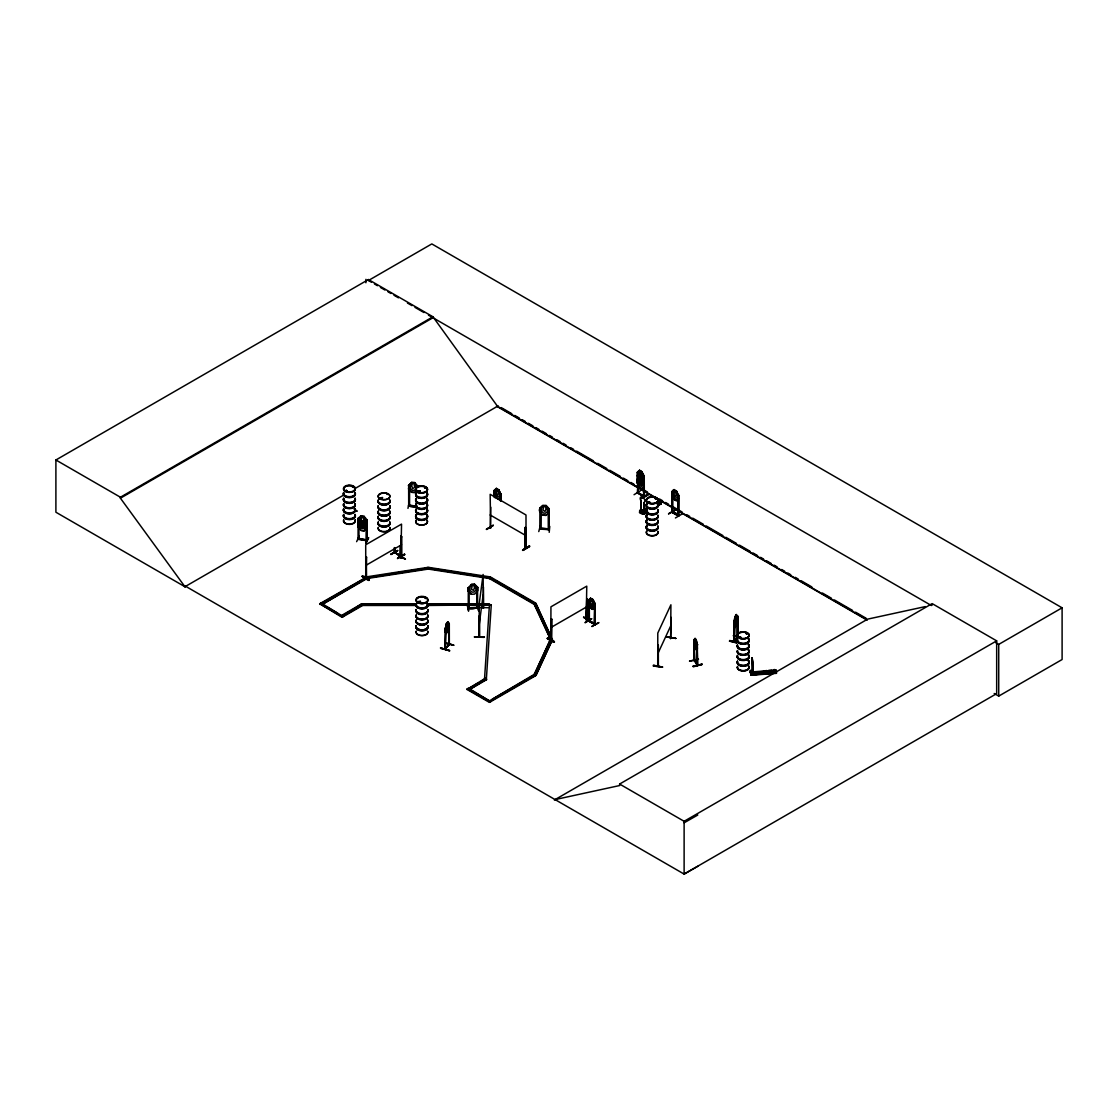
<?xml version="1.0" encoding="UTF-8"?>
<svg xmlns="http://www.w3.org/2000/svg" width="1118" height="1118" viewBox="0 0 1118 1118"><rect width="100%" height="100%" fill="white"/><g stroke="black" fill="none" stroke-linecap="round" stroke-linejoin="round"><path stroke-width="1.5" d="M752.721 673.539L752.009 657.747L752.917 661.926L752.526 673.553L752.875 663.701M752.023 670.884L751.072 671.597M750.625 671.401L750.947 674.965L774.704 672.924M752.721 663.281L752.204 657.887M474.619 637.036C504.162 637.512 454.593 636.212 484.094 637.386M484.122 637.12L474.619 636.981M448.486 623.984L448.933 644.82L449.045 623.509L447.619 621.874L449.296 623.69L449.338 644.457L445.02 649.209L449.031 644.247M751.156 671.135L750.569 671.205M644.206 502.415L643.605 512.198L641.341 510.926L640.88 500.696A3.172 1.845 59.5 0 1 641.005 496.951A3.172 1.845 59.5 0 1 644.206 498.768A3.172 1.845 59.5 0 1 644.206 502.415L643.744 512.128C636.785 511.164 645.841 508.578 641.187 511.052M495.12 490.606L494.883 497.636M642.095 482.487L640.432 479.356L639.412 480.852L640.083 484.066M643.465 475.765L644.234 475.975L644.303 496.685L637.637 492.8L637.651 472.173L637.26 478.881L639.426 483.437L641.774 484.709L639.426 483.437M673.986 489.544L676.306 490.886L677.326 497.244L675.873 498.349L674.406 497.496L672.924 494.701C674.741 486.428 673.05 490.634 672.435 491.71M491.277 604.852L486.4 678.57L484.555 678.542L489.432 604.824L491.277 604.852L426.964 605.467M366.313 519.8L367.067 519.898L367.081 540.791L366.243 540.679M476.967 587.383L476.855 608.15M657.719 666.314L657.789 633.054L670.912 604.796L670.66 638.588M658.362 665.895L658.334 645.198M658.181 665.559L658.39 665.084M662.499 667.055L653.205 665.993L662.527 667.083L653.331 665.28L662.499 667.097M735.085 619.526L735.882 615.613L736.273 617.863M478.546 607.479L488.035 607.731M479.287 615.711L479.217 636.939L479.231 603.636L483.116 574.47L483.465 608.234L483.13 606.906M483.451 587.048L483.437 608.164M479.664 636.463L479.622 615.725M483.116 607.717L483.046 607.521M641.55 511.066L642.263 509.934M641.648 510.912L642.053 509.934M642.361 510.241L641.816 510.465M446.725 623.481L446.725 629.001C448.066 628.232 447.773 621.887 446.823 623.509M479.231 624.319L483.116 595.153M737.88 633.571L737.88 616.325L736.301 614.523L734.498 620.35L734.372 641.984L734.624 620.825L733.855 621.217L733.939 641.816M693.901 660.528L693.929 639.734L694.627 660.962L694.278 639.762M697.073 664.288L697.73 665.49L697.003 644.15L697.688 644.751M729.523 641.187L736.818 642.976M447.717 621.887L446.278 623.606L445.621 627.645L446.501 630.971L448.262 626.849L447.689 621.999M440.646 648.356C468.051 655.973 422.422 642.557 449.254 650.634M440.827 648.077L449.436 650.383M408.475 485.519L411.634 482.389L410.11 488.119L412.193 490.215L414.261 490.355L416.301 488.538L414.82 482.613L411.62 482.459M408.699 505.462L409.565 506.244L409.579 485.45L408.573 485.561L411.662 482.543L414.778 482.683M408.475 488.804L411.62 492.297L414.82 492.507L416.93 490.397M408.573 488.776L411.662 492.213M409.006 503.254L407.958 508.369M411.62 492.297L414.82 492.451L416.846 490.355M409.356 505.532C406.044 505.28 414.345 508.438 416.902 506.733M413.716 483.102L412.682 483.032L411.676 485.771L412.682 488.552L414.764 487.42L413.73 483.046M417 486.064L417.894 485.925L417.056 486.092M417.866 486.176L414.82 482.613M549.231 512.296L546.073 515.37L542.887 515.16L539.742 511.611C537.311 508.313 546.339 501.786 541.378 508.522L541.378 510.982L543.46 513.078L545.514 513.204L547.568 511.401L546.087 505.476L542.887 505.322M539.84 508.424L540.693 508.452M549.217 528.912L539.924 528.059L539.77 529.038L540.763 529.149L540.763 508.229L539.868 508.369M538.764 531.581L540.204 526.159M542.887 515.16L546.073 515.37M549.12 509.039L548.211 508.69L549.12 508.983L549.008 529.708L549.148 508.788M539.91 508.173L539.966 529.107L549.12 529.666L548.407 529.401M548.407 528.646L548.169 529.597M549.204 532.322L549.776 526.424M736.273 619.316L735.49 621.678L735.085 620.965M345.714 490.453L346.664 490.76M345.979 490.816L346.915 491.165M352.436 486.819L353.134 486.679L352.519 487.182M352.757 487.252L353.134 486.791M380.246 498.656L380.763 497.706L381.797 498.418M381.797 498.139L380.469 498.628L381.643 497.943M387.01 494.449L387.68 494.31M418.607 491.263L417.839 491.571L418.621 490.956M424.56 487.741L424.966 487.322M425.343 487.993L424.616 487.658L425.595 487.811M419.39 602.141L418.188 601.666M419.725 602.183L419.012 601.596M425.022 598.368L425.734 598.479M425.245 597.851L425.609 597.781M648.133 502.359L649.963 502.359M649.195 501.786L649.879 502.401M655.162 498.53L656.126 498.684M655.274 498.586L656.014 498.642L655.316 498.74M739.599 637.609L740.913 637.484M740.913 637.232C738.16 639.007 741.346 636.142 739.85 636.925M746.195 633.613L747.09 633.403L746.265 633.766M694.446 640.67L695.103 638.266L697.436 644.862M733.855 621.217L735.183 616.325M736.385 624.389C740.815 608.709 731.801 636.519 736.371 624.333L736.301 614.523M698.484 659.299L689.485 661.143L698.331 659.103M752.204 657.733L752.288 671.736M444.964 631.684L446.348 633.417L449.045 626.793L446.348 633.417L444.922 631.768L446.375 623.634M642.193 509.892L641.732 510.674L640.796 510.074L640.796 512.337M362.008 576.441C365.083 574.037 376.375 586.601 362.036 576.371M369.08 580.032L362.288 576.217L369.136 580.074M547.233 638.448C553.55 638.993 559.629 646.442 547.233 638.476L554.011 642.277M547.568 638.168L554.318 642.025M547.596 637.833L554.36 641.69M640.265 471.223L639.538 475.052L640.991 477.162L641.746 474.884L640.334 471.181M640.265 474.507L639.538 478.336L640.991 480.447L641.746 478.169L640.181 474.549M642.053 482.389L640.838 479.119L641.998 477.33L640.46 478.42L638.881 475.527L640.055 478.686L639.37 480.95L640.153 478.518M590.57 601.596L591.366 599.15L592.792 602.84M733.967 641.872L737.517 636.981M734.624 640.824L733.911 641.173L734.624 641.578M737.223 637.372L737.181 616.325M472.453 584.896L471.447 589.186L473.487 590.36L474.535 587.607L473.487 584.854L472.439 584.84M361.994 516.446L361.002 520.583L362.973 522.19L363.979 521.086L363.001 516.614M641.788 510.926L641.928 510.493M448.584 644.667L449.059 644.038M448.905 644.331L449.366 643.591L448.584 643.912M637.651 472.173L638.099 493.373L637.428 472.299L639.608 470.343L638.434 475.429L641.383 479.077L642.836 477.973L642.836 475.513L641.732 471.656L639.496 470.273L637.26 472.271M639.538 473.669L638.434 478.714L641.383 482.361L642.836 481.257L641.732 474.94L639.426 473.599L637.4 475.513M671.038 637.875L670.618 638.546L671.233 617.415M666.621 637.008L675.817 638.392M397.673 550.587L390.643 554.346L397.365 550.475M634.046 494.715L640.46 490.732M668.536 513.987L675.23 510.101M486.651 529.094L493.234 525.516M591.799 618.799L585.189 622.377M322.487 602.784L365.782 577.782L367.095 578.537L366.606 576.86L427.789 567.399L428.264 569.076L428.739 567.399L489.908 576.86L489.432 578.537L428.264 569.076L367.095 578.537L322.305 604.391L367.095 577.894L428.264 568.433L489.432 577.894L534.208 603.748L550.601 639.063L534.208 675.034L492.423 699.169M428.264 569.076L428.739 567.399M550.252 634.828L535.997 604.125L534.208 604.391L535.997 603.468L552.39 639.985L550.601 639.72L534.208 604.391L489.432 578.537L489.908 576.86M489.432 700.888L534.208 674.392L535.522 675.789L534.208 674.392L550.601 639.063L552.39 638.797M534.208 675.034L535.997 675.314L552.39 639.342L550.601 639.063M535.997 675.314L552.39 639.985M657.789 653.737L670.912 625.479M489.88 527.724L490.62 528.073L490.173 494.296L525.991 514.979L526.061 548.267L525.32 547.848M467.324 605.69L468.596 611.155L467.799 605.271M588.417 621.007L595.167 624.78L595.097 604.055L592.903 599.514L590.528 598.256L588.334 600.324M588.515 620.28L589.382 621.217L589.312 603.944M594.524 623.704L595.419 623.858L595.056 624.738M594.72 603.58L594.399 624.389L594.72 603.58L595.391 624.641L588.473 620.965L588.711 603.594M595.391 624.641L594.65 624.221M361.016 525.53L364.049 526.131L366.997 523.308L364.021 526.187L360.932 525.67L357.928 521.813L358.137 518.403L358.962 518.542L358.962 539.421L357.97 539.281M358.92 518.542L358.053 518.584M361.016 515.859L359.479 521.351L361.491 523.643L363.49 523.979L365.46 522.358L364.049 516.292L360.932 515.831L357.9 518.598M357.858 523.336L360.932 520.513L364.021 521.03L367.067 524.817M357.858 526.62L357.9 523.28M360.96 520.653L359.479 526.033L361.491 528.325L363.49 528.66L365.46 527.039L363.951 521.156M363.951 530.826L366.97 528.045L363.993 530.924L360.904 530.407L357.9 526.564M367.067 519.898L364.049 516.292M356.614 541.671L359.255 536.123M358.878 539.183L358.99 538.429L367.081 540.036M363.979 530.77L360.932 530.351M366.243 539.924L366.075 540.651L366.201 519.73M368.451 537.632L365.796 543.32L368.507 537.674M365.921 543.292L368.535 538.01M750.318 672.197L750.346 670.73L752.987 670.744L750.346 670.73M750.863 674.447L776.311 672.407M775.836 670.283C771.448 666.733 774.928 677.312 773.237 670.031M775.864 670.562L750.36 672.547M394.794 552.334L400.677 556.051M401.222 556.401L400.468 556.009M638.266 492.423L637.358 492.199L638.099 492.619M637.456 492.297L637.428 493.066M672.351 491.641L672.505 512.645L672.281 511.373M365.712 577.279L366.634 577.056L319.692 603.748L342.08 617.318L362.707 605.425M401.837 557.519L401.767 536.808L400.943 537.017L401.767 536.808M551.314 639.454L551.607 638.923M587.09 619.512L586.768 598.703L586.098 619.777L587.006 619.526M419.292 491.613L417.629 491.613M418.439 601.554C418.747 603.524 419.557 601.68 418.216 602.057M419.124 602.071L418.565 601.764M648.901 501.786L648.65 502.597L649.334 502.08M746.852 633.906L747.243 633.613M737.587 616.256L737.88 616.325M737.517 637.526L734.246 642.025L734.624 620.825M729.523 641.201L729.719 640.488L737.028 642.263M737.768 636.925L733.576 635.555M737.209 636.911L734.666 640.921M693.873 639.831C696.43 635.248 697.003 644.611 696.724 646.47L695.969 647.322L694.446 643.13M696.179 649.74L697.436 648.147L696.179 649.74L693.971 643.032M469.267 587.579L468.316 587.635L468.246 608.513L468.246 607.535L469.294 607.926M468.218 608.318L477.693 607.885M476.659 608.122C479.063 605.453 473.822 610.694 468.442 608.527M449.003 623.606L449.296 623.69M449.338 644.331L445.048 649.139L445.733 628.106L445.006 628.512M658.153 666.342L658.013 645.142M640.824 484.499L641.564 482.207L640.083 478.56M592.792 604.293L591.296 604.712L590.57 603.035M474.591 584.295L471.377 584.379L468.218 587.858L468.218 591.143L471.377 594.273L474.591 594.133L477.749 590.709L477.735 587.369L474.577 584.225L476.072 589.997L474.032 592.037L471.95 592.135L469.867 590.276L469.867 587.816L471.433 584.518L474.535 584.379L477.638 587.467L476.925 587.453M693.971 659.816L697.772 665.42L694.278 660.445M694.599 660.151L693.901 659.732L694.166 660.934M697.688 664.679L697.031 664.246M766.487 672.365C765.271 668.844 764.307 674.867 766.627 671.555M365.754 577.978L365.712 544.787L401.544 524.104L400.873 557.742L401.767 557.491M365.949 557.491L365.935 578.216L366.55 557.141L365.712 557.351L366.55 557.141M400.901 535.843L400.873 557.742L401.614 557.309M551.747 639.915L551.775 619.162L550.936 619.386L551.775 619.162M586.195 619.679L586.768 586.139L550.936 606.822L550.867 640.111L551.607 639.678M586.964 618.827L586.167 618.911M637.26 475.667L639.426 473.599M643.912 486.735L641.606 488.762L639.328 487.448L637.162 482.836L637.162 479.552L639.398 477.568L641.634 478.951L643.842 483.437L643.772 486.707M637.162 479.664C642.361 471.405 635.401 492.311 638.336 493.248M641.774 481.439L639.608 480.013L637.33 475.499L639.496 480.125L641.844 481.397L643.94 479.37M644.094 479.412L641.774 474.87L643.94 479.496L643.87 482.696L641.732 484.611M641.704 484.751L643.87 482.696M674.098 489.614L671.82 491.599L671.82 494.827M671.75 494.813L673.986 499.383L676.264 500.696L678.5 498.6M595.167 607.354L592.903 609.352C588.976 608.975 585.79 596.942 590.528 608.094L592.903 609.352L595.028 607.326M408.545 505.993L416.944 506.552M539.812 528.856L549.231 529.457M469.099 608.499L469.057 607.465M477.707 607.326L476.869 607.423M448.975 644.82L449.045 623.509M445.341 648.747L445.733 628.106M445.453 649.209L445.355 627.701M366.55 577.894L366.313 557.002M345.769 490.704L346.412 490.481M346.664 491.026L346.412 490.215M381.643 498.446L380.05 498.195M417.657 491.291L419.11 491.193L418.132 491.794M419.25 602.015L418.607 601.526M648.258 502.094L649.614 502.289M646.274 512.547C644.89 516.516 635.038 511.709 641.998 510.577C641.522 517.145 643.06 506.119 639.608 510.605L640.041 512.547L647.504 508.089M639.426 512.184L640.53 512.785L646.525 509.235M660.081 503.03L660.78 503.463M642.794 514.084L643.004 512.519L644.834 511.443L642.738 512.365L642.738 513.441L639.873 511.82L641.704 509.668M660.738 503.407L657.594 501.074M640.88 500.696L641.285 510.507M643.828 509.459L647.098 507.53M644.136 509.473L647.126 507.698M639.789 512.379L647.364 507.977M646.288 508.956L639.817 512.421M642.081 513.651L646.847 510.828M657.342 504.637L660.375 503.044M647.504 511.206L643.046 514.028M657.524 505.07L660.99 502.988M642.738 514.014L647.476 511.345M657.733 505.168L661.269 503.701L660.556 503.338M643.227 514.322L646.19 512.519M658.181 505.434L661.213 503.701L658.25 505.476M588.473 621.049L588.334 600.212L590.597 598.214L589.452 603.413L592.428 607.046L593.896 605.928L592.903 599.514L595.321 603.916M595.028 604.097L594.357 603.734M592.833 609.394L592.833 599.555M354.364 509.459L356.824 511.15M398.343 555.45L405.471 559.098L398.721 555.241M490.62 527.528L489.866 526.885L490.55 527.277M486.651 529.527L492.954 525.418M486.274 529.317L493.317 525.194M525.39 527.207L525.069 548.016L525.39 527.207L525.837 548.407L525.083 547.974L525.837 547.652M522.651 549.888C543.739 538.024 508.774 558.748 529.331 546.017M522.679 550.252L529.331 546.311M522.986 550.461L529.653 546.548M586.698 618.603L586.335 619.917L587.006 598.843M595.056 623.984L583.945 617.276M594.72 623.509L588.753 620.825M591.939 626.234C602.183 621.762 600.38 620.839 591.995 626.583M367.165 540.595L358.081 539.044L358.878 538.429M765.005 671.303L764.6 672.086L766.291 672.267M185.756 586.349L185.029 586.782L55.9 512.226L55.9 459.987L368.437 279.542L432.959 316.785L497.482 406.281L866.897 619.568M368.437 279.542L368.437 280.506L431.814 243.92L1062.1 607.815L1062.1 659.522L998.723 696.109L994.195 693.481M55.9 459.987L120.423 497.231L432.959 316.785M697.8 866.282L684.118 874.08L185.672 586.307L184.931 586.726L120.423 498.195L432.959 317.75M184.931 586.726L343.827 494.981M354.378 488.901L498.209 405.862M365.712 565.47L401.544 544.787M496.35 488.356L498.67 489.698L499.69 493.597L499.69 496.057L498.237 497.161L495.288 493.513L496.434 488.314L494.114 490.341L494.114 493.625L496.462 498.097M494.114 493.625L496.434 498.153L498.628 499.522L500.878 497.412M397.687 550.545L391.021 554.57M501.088 500.948L501.088 494.044L500.151 493.569M500.864 501.074L501.088 494.044M500.151 493.863L500.948 494.212L498.698 489.628M400.23 555.604L395.003 552.585L400.803 555.758M397.728 558.008C418.873 546.325 382.943 566.519 404.786 554.71M397.784 558.078L404.492 554.193M319.692 604.391L321.006 602.993L343.394 616.577L342.08 615.166L361.394 604.027L362.707 604.782L342.08 616.675L319.692 603.748M342.08 615.822L349.515 611.532M352.477 609.813L361.394 604.027M641.732 471.656L644.094 476.128L641.774 471.586L639.538 470.385M637.078 479.594L637.078 482.878M643.842 483.493L641.676 478.881L642.654 485.296L641.201 486.414L639.734 485.561L638.252 482.766M641.634 488.622L636.939 485.953M489.432 577.894L490.732 577.14L535.522 602.993L534.208 604.391M489.432 578.537L490.732 577.782L493.723 579.515M643.325 495.861L644.206 495.833M643.283 475.499L643.982 496.825L643.437 475.611M642.543 498.139L647.881 494.967M672.533 491.864L671.82 491.599L671.946 512.31M671.848 512.296L678.794 515.957L678.724 495.232L677.857 494.841M672.072 511.331L671.834 512.24L678.472 516.097L678.724 495.232M678.5 498.712L676.334 500.654L674.028 499.327M672.826 511.751L671.946 511.569M677.927 515.007C663.295 507.6 680.82 514.056 678.388 516.027M675.412 517.969L682.078 514M534.208 603.748L535.522 602.993M550.936 627.505L586.768 606.822M535.522 675.789L489.432 702.397L467.044 689.471L485.268 678.305L486.568 679.702L469.658 689.471L486.568 679.059M467.044 689.471L468.344 688.073L490.732 701.643M469.756 687.905L478.224 683.014M481.033 681.393L485.268 678.947L486.568 679.702M467.044 688.828L489.432 701.755L535.522 675.146M554.36 800.013L867.638 619.134L925.355 606.585M555.087 799.58L619.61 785.549L619.61 784.053L932.146 603.608L996.669 640.852L996.669 693.635L684.118 874.08L684.118 821.297L996.669 640.852M932.146 605.104L931.42 605.537L428.46 315.15M995.733 642.668L998.723 644.401L1062.1 607.815M684.118 822.806L697.8 815.008M409.426 505.504L416.944 506.007M549.12 528.912L539.868 528.339M366.089 577.419L367.095 577.894M366.005 578.202L366.62 577.237M346.859 491.054L345.518 490.956M655.819 498.097L655.861 498.349M739.92 637.539L740.703 637.707M366.942 540.777L358.053 539.267L358.137 518.403M469.197 587.844L468.316 587.635M366.229 520.01L366.984 520.08L366.858 540.805M696.262 639.873L697.297 644.862M694.627 660.417L697.422 665.559L697.38 644.289M693.16 666.104C720.663 660.319 674.615 670.674 702.02 664.162M693.356 666.803L702.02 664.497M401.152 557.141L401.837 556.694L400.873 556.988M751.058 671.471L750.569 670.493L750.989 673.567M643.563 495.512L643.954 496.783M394.486 552.558L399.154 555.255M400.468 555.255L400.761 556.526M469.197 608.471L469.071 587.579M765.243 671.443L766.487 671.625M370.002 576.986L366.606 577.517L367.095 578.537M373.412 576.455L376.808 575.938M380.204 575.407L385.305 574.624M388.701 574.093L392.097 573.576M395.493 573.045L398.902 572.514M402.298 571.997L405.694 571.466M409.09 570.935L420.983 569.104M424.379 568.573L427.789 568.056M550.601 639.72L552.39 639.44M398.399 555.353L405.163 559.21M750.933 673.232L753.518 673.036L753.574 674.587L752.987 671.82L750.402 672.016L750.975 674.797L776.479 672.812L775.822 670.101L750.332 672.072L750.485 673.12M764.041 671.01L766.627 670.534L767.255 673.26M768.918 670.632L771.504 670.157L772.147 672.882M752.148 672.603L774.257 670.94M752.19 672.938L774.299 671.275M776.535 673.329L751.016 675.258L750.863 674.266L776.451 672.547L775.822 669.822M672.142 512.128L672.142 491.431M672.505 512.645L672.756 495.232M394.556 552.599L394.556 549.148M476.729 587.216L477.638 587.467M477.456 605.187L478.56 610.638M468.246 607.759L476.631 607.395M416.553 603.748L362.777 603.748L362.777 605.467L416.553 605.467M426.964 603.748L489.432 603.748L489.432 605.467M362.777 604.824L416.553 604.824M426.964 604.824L489.432 604.824M477.582 607.899L477.582 587.216M401.544 556.596L400.943 557.714M551.174 639.454L551.314 640.209M408.615 485.505L409.314 485.338M416.902 506.202L409.509 505.252M428.739 568.056L432.135 568.573M435.531 569.104L447.424 570.935M450.834 571.466L461.021 573.045M464.417 573.576L476.324 575.407M479.72 575.938L483.116 576.455M486.512 576.986L489.908 577.517M534.208 674.392L535.997 674.657M361.966 516.502L362.973 516.67M366.872 540.022L357.97 538.527M548.281 529.625L548.239 508.732M408.699 506.216L408.643 485.31M418.887 491.054L419.348 491.431M736.273 614.634L736.874 619.484L735.281 623.662L734.498 622.81M737.978 636.645L733.394 635.862M733.422 635.751L737.824 636.799M444.922 643.018L453.531 645.324M540.749 508.201L540.623 529.149M490.313 527.542L490.788 507.209M400.761 555.772L400.3 555.45M588.962 600.673L589.158 621.356M677.829 495.078L678.486 495.372L676.334 490.816L678.43 495.414M657.594 501.339L660.99 503.254M641.998 510.577L640.949 509.99L640.949 512.254L641.998 512.827M592.792 599.625L590.57 598.354L590.528 608.094M591.478 618.701L585.189 622.81M583.568 617.485L590.332 620.909M354.392 509.501L357.103 511.038M368.437 280.506L371.442 282.239M374.446 283.972L377.451 285.705M380.441 287.438L384.941 290.037M387.946 291.77L390.951 293.503M393.955 295.236L398.455 297.835M407.455 303.034L411.955 305.633M414.96 307.366L423.96 312.551M501.227 407.595L511.778 413.688M514.797 415.435L519.325 418.048M522.33 419.781L525.348 421.528M528.367 423.261L532.895 425.874M535.913 427.621L538.918 429.368M541.937 431.101L546.464 433.714M549.483 435.461L552.488 437.194M557.016 439.807L560.034 441.554M563.053 443.287L566.057 445.034M570.585 447.647L573.604 449.38M576.622 451.127L593.211 460.7M597.725 463.313L606.781 468.54M609.785 470.273L620.35 476.366M623.355 478.113L627.883 480.726M630.901 482.459L633.92 484.206M644.471 490.299L647.49 492.046M659.55 499.005L662.569 500.752M665.587 502.485L668.592 504.232M671.611 505.965L676.138 508.578M679.157 510.325L682.162 512.058M686.69 514.671L689.708 516.418M692.727 518.151L703.278 524.244M706.296 525.991L722.885 535.564M725.889 537.311L736.455 543.404M739.459 545.137L750.024 551.244M753.029 552.977L757.557 555.59M760.575 557.337L763.594 559.07M766.613 560.817L771.127 563.43M774.145 565.163L777.164 566.91M781.678 569.523L784.696 571.256M787.715 573.003L790.733 574.736M795.261 577.349L798.266 579.096M801.285 580.829L811.836 586.936M822.401 593.029L831.443 598.242M834.461 599.989L852.559 610.428M855.563 612.175L866.129 618.268M496.49 406.141L653.82 496.979M656.853 498.726L867.121 620.127M674.951 509.99L668.606 513.651M647.923 495.022L642.179 497.929C654.561 491.557 642.347 495.721 641.201 498.907M643.563 495.721L638.099 492.842L643.898 496.015M637.456 493.052L643.996 496.783M490.173 514.979L525.991 535.662M496.713 581.234L535.522 603.65M326.973 607.088L337.426 613.125M469.839 689.568L489.251 700.776M619.61 784.053L684.118 821.297M500.277 493.667L500.249 500.724M490.788 527.822L490.313 526.788M697.297 665.462L696.947 644.08M400.244 556.219L400.537 545.71M733.897 624.417L735.155 626.108L735.057 616.242M498.628 489.67L500.878 494.254M427.789 567.399L428.264 568.433M641.215 510.633L641.439 509.515M768.918 670.367L769.561 673.078M764.041 670.744L764.67 673.455M753.518 673.036L750.765 673.581L750.793 670.465M750.569 670.493L750.765 671.317M477.805 605.173L478.602 610.694M471.377 594.273L468.316 591.045M643.465 475.709L643.633 496.308M998.723 644.401L998.723 696.109M752.931 670.534L752.931 671.876M737.587 633.501L737.6 616.144L737.559 635.751M678.123 494.883L677.885 515.789L677.774 494.771M657.943 505.056L657.943 504.777A5.925 3.424 0 0 1 651.417 509.193A5.925 3.424 0 0 1 647.056 504.092M644.834 511.443L644.834 512.785M644.569 511.289L644.569 512.365M590.374 620.923L583.624 617.066M551.537 619.037L551.174 640.209L551.174 619.526M500.487 493.695L500.487 500.598M495.12 494.044L495.12 497.496M494.519 497.147L494.519 490.257L494.282 497.286M486.4 678.57L484.555 678.542M401.138 535.718L401.096 557.882M400.3 545.836L400.3 556.261M395.171 547.778L395.003 553.117L394.934 547.918M394.333 547.568L394.333 552.809M365.907 279.346L365.907 282.77M120.423 497.231L120.423 498.195M426.796 498.642A6.009 3.466 0 0 1 421.598 503.855A6.009 3.466 0 0 1 416.399 498.642M426.727 499.005A5.911 3.41 0 0 1 421.598 504.134A5.911 3.41 0 0 1 416.483 499.005M426.727 503.463A5.911 3.41 0 0 1 421.598 508.578A5.911 3.41 0 0 1 416.483 503.463M426.741 503.575A5.939 3.424 0 0 1 421.598 508.718A5.939 3.424 0 0 1 416.455 503.575M426.727 503.799A5.925 3.424 0 0 1 421.598 508.928A5.925 3.424 0 0 1 416.469 503.799M426.796 492.94A6.009 3.466 0 0 1 421.598 498.139A6.009 3.466 0 0 1 416.399 492.94M417.349 492.227A6.009 3.466 0 0 1 420.047 491.319M426.727 498.041A5.925 3.424 0 0 1 421.598 503.184A5.925 3.424 0 0 1 416.469 498.041M426.727 493.304A5.911 3.41 0 0 1 421.598 498.418A5.911 3.41 0 0 1 416.483 493.304M417.419 492.591A5.911 3.41 0 0 1 420.075 491.71M426.796 498.349A6.009 3.466 0 0 1 421.598 503.561A6.009 3.466 0 0 1 416.399 498.349M426.796 492.647A6.009 3.466 0 0 1 421.598 497.845A6.009 3.466 0 0 1 416.399 492.647M417.349 491.934A6.009 3.466 0 0 1 420.047 491.026M426.727 492.339A5.925 3.424 0 0 1 421.598 497.468A5.925 3.424 0 0 1 416.469 492.339M417.405 491.627A5.925 3.424 0 0 1 420.061 490.746M426.796 514.909A6.009 3.466 0 0 1 421.598 520.122A6.009 3.466 0 0 1 416.399 514.909M426.727 515.272A5.925 3.424 0 0 1 421.598 520.401A5.925 3.424 0 0 1 416.469 515.272M426.741 519.842A5.939 3.424 0 0 1 421.598 524.985A5.939 3.424 0 0 1 416.455 519.842M426.727 504.316A5.911 3.41 0 0 1 421.598 509.431A5.911 3.41 0 0 1 416.483 504.316M426.727 520.052A5.925 3.424 0 0 1 421.598 525.181A5.925 3.424 0 0 1 416.469 520.052M426.796 509.207A6.009 3.466 0 0 1 421.598 514.406A6.009 3.466 0 0 1 416.399 509.207M426.727 514.322A5.911 3.41 0 0 1 421.598 519.437A5.911 3.41 0 0 1 416.483 514.322M426.727 509.556A5.925 3.424 0 0 1 421.598 514.699A5.925 3.424 0 0 1 416.469 509.556M426.796 514.615A6.009 3.466 0 0 1 421.598 519.828A6.009 3.466 0 0 1 416.399 514.615M426.796 508.914A6.009 3.466 0 0 1 421.598 514.112A6.009 3.466 0 0 1 416.399 508.914M426.727 508.606A5.911 3.41 0 0 1 421.598 513.735A5.911 3.41 0 0 1 416.483 508.606M748.347 639.175A5.911 3.41 0 0 1 744.001 644.261A5.911 3.41 0 0 1 737.517 639.999M748.361 638.21A5.925 3.424 0 0 1 744.001 643.311A5.925 3.424 0 0 1 737.503 639.035M748.361 644.876A5.925 3.424 0 0 1 744.001 649.977A5.925 3.424 0 0 1 737.503 645.701M748.431 644.527A6.009 3.466 0 0 1 744.015 649.698A6.009 3.466 0 0 1 737.433 645.365M748.431 644.234A6.009 3.466 0 0 1 744.015 649.404A6.009 3.466 0 0 1 737.433 645.058M748.431 638.811A6.009 3.466 0 0 1 744.015 643.982A6.009 3.466 0 0 1 737.433 639.65M748.431 638.518A6.009 3.466 0 0 1 744.015 643.688A6.009 3.466 0 0 1 737.433 639.356M748.361 643.926A5.925 3.424 0 0 1 744.001 649.027A5.925 3.424 0 0 1 737.503 644.751M748.361 649.656A5.925 3.424 0 0 1 744.001 654.757A5.925 3.424 0 0 1 737.503 650.48M748.347 649.334A5.897 3.41 0 0 1 744.756 654.323A5.897 3.41 0 0 1 737.335 651.039M748.375 649.893A5.939 3.424 0 0 1 744.001 655.008A5.939 3.424 0 0 1 737.503 650.718M748.361 654.477A5.925 3.424 0 0 1 744.001 659.578A5.925 3.424 0 0 1 737.503 655.302M748.361 661.143A5.925 3.424 0 0 1 744.001 666.244A5.925 3.424 0 0 1 737.503 661.968M748.431 660.794A6.009 3.466 0 0 1 744.015 665.965A6.009 3.466 0 0 1 737.433 661.618M748.431 660.5A6.009 3.466 0 0 1 744.015 665.671A6.009 3.466 0 0 1 737.433 661.325M748.361 660.193A5.925 3.424 0 0 1 744.001 665.294A5.925 3.424 0 0 1 737.503 661.017M748.431 655.078A6.009 3.466 0 0 1 744.015 660.249A6.009 3.466 0 0 1 737.433 655.917M748.431 654.785A6.009 3.466 0 0 1 744.015 659.955A6.009 3.466 0 0 1 737.433 655.623M748.347 655.441A5.911 3.41 0 0 1 744.001 660.528A5.911 3.41 0 0 1 737.517 656.266M748.347 665.937A5.897 3.41 0 0 1 744.001 671.01A5.897 3.41 0 0 1 737.531 666.747M737.531 666.44A5.897 3.41 0 0 0 744.001 670.702A5.897 3.41 0 0 0 748.347 665.615A5.897 3.41 0 0 1 744.756 670.59A5.897 3.41 0 0 1 737.335 667.306M748.347 650.201A5.897 3.41 0 0 1 744.756 655.19A5.897 3.41 0 0 1 737.335 651.906M427.719 614.886A5.939 3.424 0 0 1 421.975 619.204A5.939 3.424 0 0 1 416.245 614.886M427.789 604.251A6.009 3.466 0 0 1 421.975 608.625A6.009 3.466 0 0 1 416.175 604.251M417.727 602.7A6.009 3.466 0 0 1 420.424 601.805M427.705 604.6A5.925 3.424 0 0 1 421.975 608.905A5.925 3.424 0 0 1 416.259 604.6M417.797 603.063A5.925 3.424 0 0 1 420.452 602.183M427.789 603.958A6.009 3.466 0 0 1 421.975 608.332A6.009 3.466 0 0 1 416.175 603.958M417.727 602.406A6.009 3.466 0 0 1 420.424 601.512M427.705 603.636A5.925 3.424 0 0 1 421.975 607.94A5.925 3.424 0 0 1 416.259 603.636M417.797 602.113A5.925 3.424 0 0 1 420.452 601.218M427.705 610.302A5.925 3.424 0 0 1 421.975 614.607A5.925 3.424 0 0 1 416.259 610.302M427.789 609.967A6.009 3.466 0 0 1 421.975 614.327A6.009 3.466 0 0 1 416.175 609.967M427.789 609.659A6.009 3.466 0 0 1 421.975 614.034A6.009 3.466 0 0 1 416.175 609.659M427.691 609.352A5.911 3.41 0 0 1 421.975 613.642A5.911 3.41 0 0 1 416.273 609.352M427.705 615.068A5.925 3.424 0 0 1 421.975 619.372A5.925 3.424 0 0 1 416.259 615.068M427.691 615.613A5.911 3.41 0 0 1 421.975 619.903A5.911 3.41 0 0 1 416.273 615.613M427.719 631.153A5.939 3.424 0 0 1 421.975 635.471A5.939 3.424 0 0 1 416.245 631.153M427.719 615.319A5.939 3.424 0 0 1 421.975 619.624A5.939 3.424 0 0 1 416.245 615.319M427.705 620.867A5.925 3.424 0 0 1 421.975 625.172A5.925 3.424 0 0 1 416.259 620.867M427.705 619.903A5.925 3.424 0 0 1 421.975 624.207A5.925 3.424 0 0 1 416.259 619.903M427.705 626.569A5.925 3.424 0 0 1 421.975 630.873A5.925 3.424 0 0 1 416.259 626.569M427.789 626.234A6.009 3.466 0 0 1 421.975 630.594A6.009 3.466 0 0 1 416.175 626.234M427.789 625.926A6.009 3.466 0 0 1 421.975 630.3A6.009 3.466 0 0 1 416.175 625.926M427.789 620.518A6.009 3.466 0 0 1 421.975 624.892A6.009 3.466 0 0 1 416.175 620.518M427.789 620.224A6.009 3.466 0 0 1 421.975 624.599A6.009 3.466 0 0 1 416.175 620.224M427.705 631.363A5.925 3.424 0 0 1 421.975 635.667A5.925 3.424 0 0 1 416.259 631.363M657.999 510.269A6.009 3.466 0 0 1 651.403 514.615A6.009 3.466 0 0 1 646.987 509.445M657.873 515.077A5.883 3.396 0 0 1 651.417 519.339A5.883 3.396 0 0 1 647.084 514.266M657.999 504.567A6.009 3.466 0 0 1 651.403 508.9A6.009 3.466 0 0 1 646.987 503.729M657.999 509.976A6.009 3.466 0 0 1 651.403 514.322A6.009 3.466 0 0 1 646.987 509.151M657.999 504.274A6.009 3.466 0 0 1 651.403 508.606A6.009 3.466 0 0 1 646.987 503.435M657.901 509.668A5.911 3.41 0 0 1 651.417 513.931A5.911 3.41 0 0 1 647.07 508.844M657.901 503.952A5.911 3.41 0 0 1 651.417 508.229A5.911 3.41 0 0 1 647.07 503.128M657.929 515.454A5.939 3.424 0 0 1 651.417 519.73A5.939 3.424 0 0 1 647.056 514.629M657.901 510.619A5.911 3.41 0 0 1 651.417 514.895A5.911 3.41 0 0 1 647.07 509.794M657.999 526.536A6.009 3.466 0 0 1 651.403 530.882A6.009 3.466 0 0 1 646.987 525.712M657.873 515.929A5.883 3.396 0 0 1 652.185 520.205A5.883 3.396 0 0 1 646.497 515.929M657.887 531.665A5.897 3.41 0 0 1 651.417 535.927A5.897 3.41 0 0 1 647.084 530.854M657.873 531.343A5.883 3.396 0 0 1 652.185 535.634A5.883 3.396 0 0 1 646.497 531.343M657.929 515.636A5.939 3.424 0 0 1 651.417 519.912A5.939 3.424 0 0 1 647.056 514.797M657.999 520.834A6.009 3.466 0 0 1 651.403 525.167A6.009 3.466 0 0 1 646.987 519.996M657.999 526.243A6.009 3.466 0 0 1 651.403 530.589A6.009 3.466 0 0 1 646.987 525.418M657.999 520.541A6.009 3.466 0 0 1 651.403 524.873A6.009 3.466 0 0 1 646.987 519.702M657.901 525.935A5.911 3.41 0 0 1 651.417 530.198A5.911 3.41 0 0 1 647.07 525.111M657.901 520.219A5.911 3.41 0 0 1 651.417 524.496A5.911 3.41 0 0 1 647.07 519.395M657.901 521.184A5.911 3.41 0 0 1 651.417 525.446A5.911 3.41 0 0 1 647.07 520.359M657.901 526.885A5.911 3.41 0 0 1 651.417 531.162A5.911 3.41 0 0 1 647.07 526.061M389.735 511.01A5.883 3.396 0 0 1 384.047 515.286A5.883 3.396 0 0 1 378.359 511.01M389.847 500.487A6.009 3.466 0 0 1 384.047 504.861A6.009 3.466 0 0 1 378.233 500.487M379.799 498.935A6.009 3.466 0 0 1 382.482 498.041M389.763 500.836A5.925 3.424 0 0 1 384.047 505.14A5.925 3.424 0 0 1 378.317 500.836M379.854 499.299A5.925 3.424 0 0 1 381.084 498.754M389.847 500.193A6.009 3.466 0 0 1 384.047 504.567A6.009 3.466 0 0 1 378.233 500.193M379.799 498.642A6.009 3.466 0 0 1 382.482 497.748M389.749 499.886A5.911 3.41 0 0 1 384.047 504.176A5.911 3.41 0 0 1 378.331 499.886M379.854 498.349A5.911 3.41 0 0 1 382.51 497.468M389.749 506.552A5.911 3.41 0 0 1 384.047 510.842A5.911 3.41 0 0 1 378.331 506.552M389.847 506.202A6.009 3.466 0 0 1 384.047 510.563A6.009 3.466 0 0 1 378.233 506.202M389.847 505.909A6.009 3.466 0 0 1 384.047 510.269A6.009 3.466 0 0 1 378.233 505.909M389.763 505.588A5.925 3.424 0 0 1 384.047 509.892A5.925 3.424 0 0 1 378.317 505.588M389.777 511.569A5.939 3.424 0 0 1 384.047 515.873A5.939 3.424 0 0 1 378.303 511.569M389.777 511.136A5.939 3.424 0 0 1 384.047 515.454A5.939 3.424 0 0 1 378.303 511.136M389.735 527.277A5.883 3.396 0 0 1 384.047 531.553A5.883 3.396 0 0 1 378.359 527.277M389.763 517.103A5.925 3.424 0 0 1 384.047 521.407A5.925 3.424 0 0 1 378.317 517.103M389.763 516.153A5.925 3.424 0 0 1 384.047 520.457A5.925 3.424 0 0 1 378.317 516.153M389.749 522.819A5.911 3.41 0 0 1 384.047 527.109A5.911 3.41 0 0 1 378.331 522.819M389.847 522.469A6.009 3.466 0 0 1 384.047 526.83A6.009 3.466 0 0 1 378.233 522.469M389.847 522.176A6.009 3.466 0 0 1 384.047 526.536A6.009 3.466 0 0 1 378.233 522.176M389.763 521.854A5.925 3.424 0 0 1 384.047 526.159A5.925 3.424 0 0 1 378.317 521.854M389.847 516.754A6.009 3.466 0 0 1 384.047 521.128A6.009 3.466 0 0 1 378.233 516.754M389.847 516.46A6.009 3.466 0 0 1 384.047 520.834A6.009 3.466 0 0 1 378.233 516.46M389.763 527.598A5.925 3.424 0 0 1 384.047 531.902A5.925 3.424 0 0 1 378.317 527.598M355.105 503.519A5.897 3.41 0 0 1 349.403 507.81A5.897 3.41 0 0 1 343.701 503.519M355.119 493.345A5.925 3.424 0 0 1 349.403 497.65A5.925 3.424 0 0 1 343.673 493.345M355.119 492.395A5.925 3.424 0 0 1 349.403 496.699A5.925 3.424 0 0 1 343.673 492.395M355.105 499.061A5.911 3.41 0 0 1 349.403 503.352A5.911 3.41 0 0 1 343.687 499.061M355.203 498.712A6.009 3.466 0 0 1 349.403 503.072A6.009 3.466 0 0 1 343.589 498.712M355.203 498.418A6.009 3.466 0 0 1 349.403 502.779A6.009 3.466 0 0 1 343.589 498.418M355.105 498.097A5.911 3.41 0 0 1 349.403 502.401A5.911 3.41 0 0 1 343.687 498.097M355.203 492.996A6.009 3.466 0 0 1 349.403 497.37A6.009 3.466 0 0 1 343.589 492.996M355.203 492.703A6.009 3.466 0 0 1 349.403 497.077A6.009 3.466 0 0 1 343.589 492.703M355.119 503.841A5.925 3.424 0 0 1 349.403 508.145A5.925 3.424 0 0 1 343.673 503.841M355.105 504.358A5.897 3.41 0 0 1 349.403 508.648A5.897 3.41 0 0 1 343.701 504.358M355.091 519.786A5.883 3.396 0 0 1 349.403 524.062A5.883 3.396 0 0 1 343.715 519.786M355.133 504.078A5.939 3.424 0 0 1 349.403 508.383A5.939 3.424 0 0 1 343.659 504.078M355.105 509.612A5.911 3.41 0 0 1 349.403 513.917A5.911 3.41 0 0 1 343.687 509.612M355.105 508.662A5.911 3.41 0 0 1 349.403 512.952A5.911 3.41 0 0 1 343.687 508.662M355.105 515.328A5.911 3.41 0 0 1 349.403 519.618A5.911 3.41 0 0 1 343.687 515.328M355.203 514.979A6.009 3.466 0 0 1 349.403 519.339A6.009 3.466 0 0 1 343.589 514.979M355.203 514.685A6.009 3.466 0 0 1 349.403 519.045A6.009 3.466 0 0 1 343.589 514.685M355.105 514.364A5.911 3.41 0 0 1 349.403 518.668A5.911 3.41 0 0 1 343.687 514.364M355.203 509.263A6.009 3.466 0 0 1 349.403 513.637A6.009 3.466 0 0 1 343.589 509.263M355.203 508.969A6.009 3.466 0 0 1 349.403 513.344A6.009 3.466 0 0 1 343.589 508.969M355.119 520.108A5.925 3.424 0 0 1 349.403 524.412A5.925 3.424 0 0 1 343.673 520.108M729.691 640.852L737.028 642.696L729.691 640.894M695.382 639.258L695.773 645.338L695.48 639.244M543.963 505.839L542.943 510.074L544.983 511.485L546.031 508.83L544.997 505.909L543.949 505.895M549.231 508.956L546.045 505.546L549.231 508.956M360.192 522.679L361.799 525.418L360.122 527.696L362.302 525.963L364.496 528.437L362.847 525.586L364.426 523.392L362.344 525.013L360.192 522.679M497.119 489.307L496.406 493.136L497.845 495.246L498.6 492.968L497.189 489.265M674.755 490.495L674.028 494.324L675.482 496.434L676.236 494.156L674.825 490.453M361.966 521.184L361.002 525.264L362.973 526.871L363.979 524.328L362.973 521.351L361.966 521.184M445.09 642.822L453.698 645.142L445.09 642.822M675.817 638.406L666.496 636.897L675.817 638.42M417.405 491.682A5.925 3.424 0 0 0 427.328 490.145A5.925 3.424 0 0 0 420.061 485.953A5.925 3.424 0 0 0 417.405 491.682M418.635 492.409A5.939 3.424 0 0 0 427.537 489.446A5.939 3.424 0 0 0 418.635 486.484A5.939 3.424 0 0 0 418.635 492.409M418.649 492.717A5.897 3.41 0 0 0 427.495 489.768A5.897 3.41 0 0 0 418.649 486.805A5.897 3.41 0 0 0 418.649 492.717M740.284 638.099A5.897 3.41 0 0 0 749.13 635.15A5.897 3.41 0 0 0 740.284 632.187A5.897 3.41 0 0 0 740.284 638.099M740.284 638.56A5.897 3.41 0 0 0 749.13 635.611A5.897 3.41 0 0 0 740.284 632.662A5.897 3.41 0 0 0 740.284 638.56M740.27 638.308A5.939 3.424 0 0 0 749.172 635.345A5.939 3.424 0 0 0 740.27 632.369A5.939 3.424 0 0 0 740.27 638.308M419.012 602.7A5.925 3.424 0 0 0 427.901 599.737A5.925 3.424 0 0 0 419.012 596.774A5.925 3.424 0 0 0 419.012 602.7M419.026 603.189A5.911 3.41 0 0 0 427.901 600.226A5.911 3.41 0 0 0 419.026 597.264A5.911 3.41 0 0 0 419.026 603.189M417.811 602.63A5.897 3.41 0 0 0 427.677 601.093A5.897 3.41 0 0 0 420.452 596.928A5.897 3.41 0 0 0 417.811 602.63M421.975 629.909A5.911 3.41 0 0 0 427.691 625.619A5.925 3.424 0 0 1 421.975 629.923A5.925 3.424 0 0 1 416.259 625.619A5.911 3.41 0 0 0 421.975 629.909M649.223 503.044A5.939 3.424 0 0 0 658.125 500.067A5.939 3.424 0 0 0 649.223 497.105A5.939 3.424 0 0 0 649.223 503.044M648.007 502.96A5.911 3.41 0 0 0 657.901 501.423A5.911 3.41 0 0 0 650.662 497.244A5.911 3.41 0 0 0 648.007 502.96M647.993 502.667A5.939 3.424 0 0 0 657.929 501.13A5.939 3.424 0 0 0 650.648 496.937A5.939 3.424 0 0 0 647.993 502.667M381.07 499.145A5.939 3.424 0 0 0 389.972 496.182A5.939 3.424 0 0 0 381.07 493.22A5.939 3.424 0 0 0 381.07 499.145M381.098 499.411A5.883 3.396 0 0 0 389.93 496.462A5.883 3.396 0 0 0 381.098 493.527A5.883 3.396 0 0 0 381.098 499.411M384.047 516.153A5.897 3.41 0 0 0 389.749 511.862A5.883 3.396 0 0 1 384.047 516.139A5.897 3.41 0 0 1 378.345 511.862A5.883 3.396 0 0 0 384.047 516.139M346.44 491.473A5.925 3.424 0 0 0 355.328 488.51A5.925 3.424 0 0 0 346.44 485.547A5.925 3.424 0 0 0 346.44 491.473M346.454 491.92A5.897 3.41 0 0 0 355.3 488.971A5.897 3.41 0 0 0 346.454 486.023A5.897 3.41 0 0 0 346.454 491.92A5.897 3.41 0 0 0 355.3 488.985A5.897 3.41 0 0 0 346.454 486.037A5.897 3.41 0 0 0 346.454 491.934"/></g></svg>
